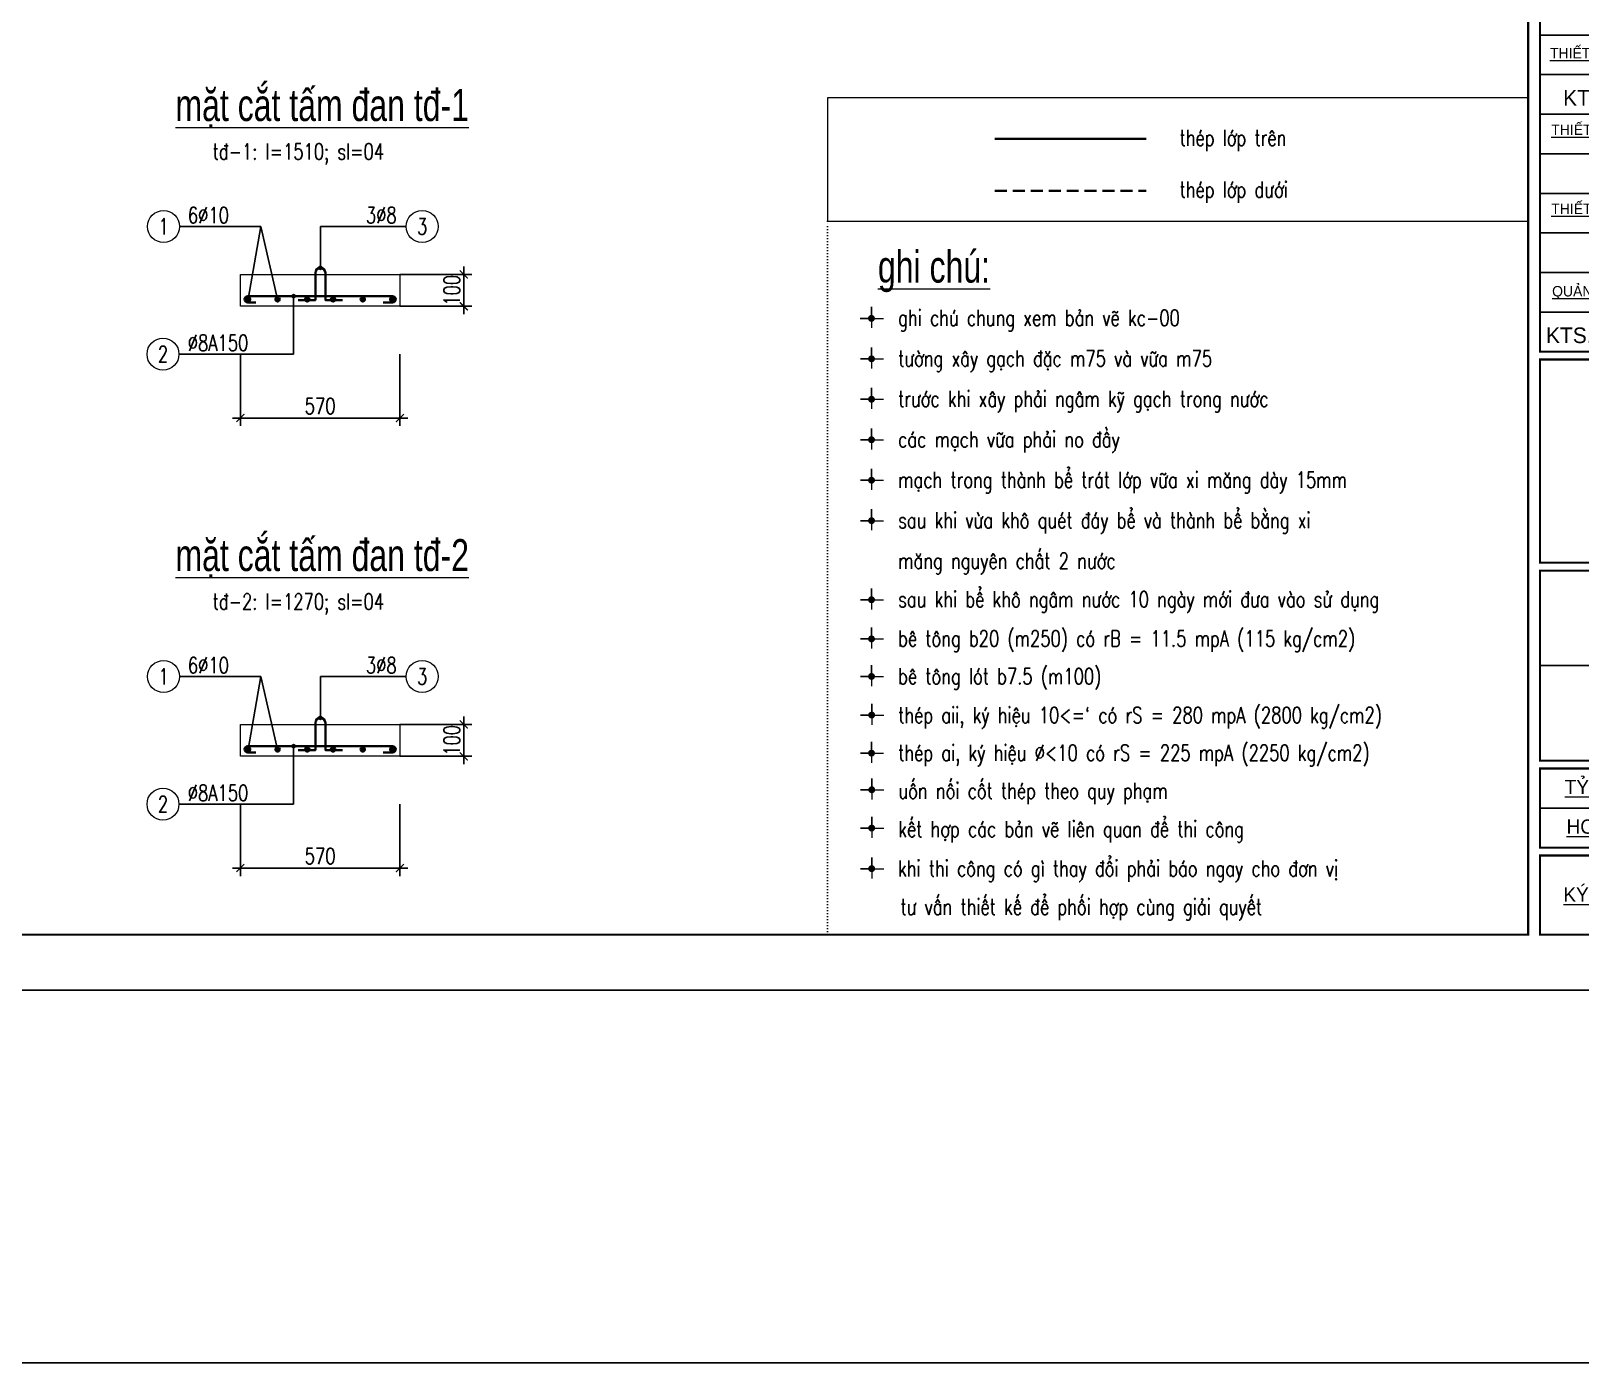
# Model space of a CAD drawing. Extents: x -1855204 to -1466800, y -1308584 to -996495.
# Drawn here: x -1583059 to -1563646, y -1090474 to -1073784 of the extents above; entities that cross this region are included whole.
import ezdxf
from ezdxf.enums import TextEntityAlignment as Align

# ---------------------------------------------------------------- set-up
doc = ezdxf.new("R2010")
doc.units = 0
doc.header["$LTSCALE"] = 150
doc.header["$PDMODE"] = 35
doc.linetypes.add('DASHED2', pattern=[0.375, 0.25, -0.125])
doc.linetypes.add('DOT', pattern=[0.25, 0, -0.25])
doc.layers.get('Defpoints').update_dxf_attribs({"lineweight": 18})
for name, color, linetype, lineweight in [('05.Text', 253, 'Continuous', 18), ('11.Khung bo', 32, 'Continuous', 50), ('12.Khung', 36, 'Continuous', 25), ('KCVN-THAY', 7, 'Continuous', 25), ('LS-DIM', 251, 'Continuous', 13), ('LS-TEXT', 60, 'Continuous', 20), ('LS-THAY', 7, 'Continuous', 20), ('LS-THEP', 3, 'Continuous', 35)]:
    doc.layers.add(name, color=color, linetype=linetype, lineweight=lineweight)
doc.layers.add('DIM', color=1, linetype='Continuous')
doc.styles.add('KCVN-LEADER', font='vnromadi.shx', dxfattribs={"width": 0.7, "height": 4})
doc.styles.add('romans.shx', font='romans.shx', dxfattribs={"width": 0.75, "bigfont": 'vns.shx'})
doc.styles.add('VnAvantH', font='')
doc.styles.add('vnsimpli', font='vnsimli.shx', dxfattribs={"width": 0.75})
doc.styles.get('VnAvantH').set_extended_font_data('.VnAvantH')
doc.dimstyles.new('D25', dxfattribs={"dimscale": 0, "dimtxt": 200, "dimasz": 100, "dimexe": 100, "dimexo": 0, "dimgap": 50, "dimtad": 1, "dimdec": 0, "dimlfac": 0.25, "dimdsep": 46, "dimtxsty": 'vnsimpli', "dimblk1": 'ARCHTICK', "dimblk2": 'ARCHTICK', "dimsah": 1, "dimcen": 0, "dimdle": 100, "dimclrd": 256, "dimclre": 256, "dimclrt": 60, "dimadec": 0, "dimazin": 0, "dimtfac": 0.004, "dimtdec": 0, "dimtix": 1, "dimtmove": 2, "dimatfit": 3, "dimldrblk": 'ARCHTICK', "dimfxl": 1, "dimtolj": 1, "dimarcsym": 0})
doc.dimstyles.new('LS.GHI CHU', dxfattribs={"dimtxt": 200, "dimasz": 120, "dimexe": 120, "dimexo": 120, "dimgap": 80, "dimtad": 1, "dimdec": 0, "dimzin": 0, "dimdsep": 46, "dimtxsty": 'romans.shx', "dimblk": 'ARCHTICK', "dimcen": 0.09, "dimdle": 120, "dimclrd": 256, "dimclre": 8, "dimclrt": 7, "dimadec": 0, "dimazin": 0, "dimtfac": 1, "dimtdec": 0, "dimtofl": 0, "dimtmove": 0, "dimatfit": 3, "dimldrblk": 'ARCHTICK', "dimfxl": 1, "dimtolj": 1, "dimtzin": 0, "dimarcsym": 0})

# ---------------------------------------------------------------- blocks, each defined once
blk = doc.blocks.new('*U4')
at = {"layer": 'KCVN-THAY', "color": 140}
blk.add_lwpolyline([(214871.76, 86966.68), (215381.8, 86966.68), (215381.8, 86579.68), (214871.76, 86579.68)], close=True, dxfattribs=at)
blk = doc.blocks.new('100')
at = {"layer": '11.Khung bo', "const_width": 26.7}
for points in [[(1860913, -945240), (1860913, -916940), (1896063, -916940), (1896063, -945240)], [(1896213, -937871), (1901213, -937871), (1901213, -930871), (1896213, -930871)], [(1896213, -940540), (1901213, -940540), (1901213, -937971), (1896213, -937971)], [(1896213, -943040), (1901213, -943040), (1901213, -940640), (1896213, -940640)], [(1896213, -944140), (1901213, -944140), (1901213, -943140), (1896213, -943140)], [(1896213, -945240), (1901213, -945240), (1901213, -944240), (1896213, -944240)]]:
    blk.add_lwpolyline(points, close=True, dxfattribs=at)
at = {"layer": '12.Khung'}
for p, q in [((1896213, -933871), (1901213, -933871)), ((1896213, -934371), (1899399, -934371)), ((1896213, -934871), (1901213, -934871)), ((1896213, -935371), (1899399, -935371)), ((1896213, -935871), (1901213, -935871)), ((1896213, -936371), (1899399, -936371)), ((1896213, -936871), (1901213, -936871)), ((1896213, -937371), (1899399, -937371)), ((1901213, -941840), (1896213, -941840)), ((1901213, -943640), (1896213, -943640))]:
    blk.add_line(p, q, dxfattribs=at)
at = {"layer": '12.Khung', "color": 1}
blk.add_lwpolyline([(1901579, -945940), (1901579, -916240), (1859580, -916240), (1859580, -945940)], close=True, dxfattribs=at)
at = {"layer": '05.Text', "style": 'VnAvantH'}
for s, height, p in [('%%UthiÕt kÕ:', 132, (1896339, -934166)), ('%%UthiÕt kÕ:', 132, (1896355, -935133)), ('%%UthiÕt kÕ:', 132, (1896355, -936133)), ('%%Uqu¶n lý kü thuËt:', 132, (1896366, -937174)), ('%%Utû lÖ:', 180, (1896525, -943464)), ('%%Uhoµn thµnh: 11/2019', 180, (1896548, -943964)), ('%%Uký hiÖu b¶n vÏ :', 180, (1896508, -944823))]:
    blk.add_text(s, height=height, dxfattribs=at).set_placement(p)
for s, p in [('KTS.lª ®øc c\xadêng', (1899215, -934764)), ('KTS.lª thÕ trinh', (1898687, -937764))]:
    blk.add_text(s, height=198, dxfattribs=at).set_placement(p, align=Align.RIGHT)
blk = doc.blocks.new('_ArchTick')
at = {"layer": 'DIM', "color": 0, "const_width": 0.15}
blk.add_lwpolyline([(-0.5, -0.5), (0.5, 0.5)], dxfattribs=at)
blk = doc.blocks.new('THEP DAM')
at = {"layer": 'LS-THEP'}
for p, q in [((-0.6, 0), (0.6, 0)), ((-0.42, 0.42), (0.42, -0.42)), ((-0.42, -0.42), (0.42, 0.42)), ((0, 0.6), (0, -0.6))]:
    blk.add_line(p, q, dxfattribs=at)
blk.add_circle((0, 0), 0.6, dxfattribs=at)
blk = doc.blocks.new('n')
at = {"layer": 'LS-TEXT', "linetype": 'Continuous'}
for p, q in [((-27, 0), (-175, 0)), ((-175, 0), (188, 0)), ((0, 0), (0, 178)), ((0, 178), (0, -151))]:
    blk.add_line(p, q, dxfattribs=at)
at = {"layer": 'LS-TEXT', "linetype": 'Continuous', "const_width": 54}
blk.add_lwpolyline([(-27, 0, 1), (27, 0, 1)], format="xyb", close=True, dxfattribs=at)
blk = doc.blocks.new('ghi chu be ngam1')
at = {"layer": 'LS-THAY', "linetype": 'DOT'}
blk.add_lwpolyline([(40392, -1089428), (49171, -1089428), (49171, -1098366), (40392, -1098366)], close=True, dxfattribs=at)
at = {"layer": 'LS-THAY', "xscale": 0.8000000000465661, "yscale": 0.7999999998137355, "zscale": 0.8}
for p in [(40941, -1090644), (40942, -1091151), (40942, -1091658), (40942, -1092165), (40942, -1092672), (40942, -1093179), (40942, -1094170), (40942, -1094661), (40942, -1095131), (40944, -1095615), (40942, -1096092), (40945, -1096551), (40944, -1097031), (40944, -1097540)]:
    blk.add_blockref('n', p, dxfattribs=at)
at = {"layer": 'LS-TEXT', "width": 0.75}
for s, height, style, p in [('%%Ughi chó:', 400, 'KCVN-LEADER', (41022, -1090196)), ('   ghi chó chung xem b¶n vÏ kc-00', 200, 'vnsimpli', (40941, -1090738)), ('   t\xadêng x©y g¹ch ®Æc m75 vµ v÷a m75', 200, 'vnsimpli', (40941, -1091246)), ('   tr\xadíc khi x©y ph¶i ng©m kü g¹ch trong n\xadíc', 200, 'vnsimpli', (40941, -1091753)), ('   c¸c m¹ch v÷a ph¶i no ®Çy', 200, 'vnsimpli', (40941, -1092260)), ('   m¹ch trong thµnh bÓ tr¸t líp v÷a xi m¨ng dµy 15mm', 200, 'vnsimpli', (40941, -1092767)), ('   sau khi võa kh« quÐt ®¸y bÓ vµ thµnh bÓ b»ng xi', 200, 'vnsimpli', (40941, -1093274)), ('   m¨ng nguyªn chÊt 2 n\xadíc', 200, 'vnsimpli', (40941, -1093781)), ('   sau khi bÓ kh« ng©m n\xadíc 10 ngµy míi ®\xada vµo sö dông', 200, 'vnsimpli', (40941, -1094264)), ('   bª t«ng b20 (m250) cã rB = 11.5 mpA (115 kg/cm2)', 200, 'vnsimpli', (40941, -1094756)), ('   bª t«ng lãt b7.5 (m100)', 200, 'vnsimpli', (40941, -1095229)), ('   thÐp aii, ký hiÖu 10<=` cã rS = 280 mpA (2800 kg/cm2)', 200, 'vnsimpli', (40942, -1095715)), ('   thÐp ai, ký hiÖu %%C<10 cã rS = 225 mpA (2250 kg/cm2)', 200, 'vnsimpli', (40942, -1096188)), ('   uèn nèi cèt thÐp theo quy ph¹m', 200, 'vnsimpli', (40944, -1096663)), ('   kÕt hîp c¸c b¶n vÏ liªn quan ®Ó thi c«ng', 200, 'vnsimpli', (40942, -1097143)), ('   khi thi c«ng cã g× thay ®æi ph¶i b¸o ngay cho ®¬n vÞ', 200, 'vnsimpli', (40939, -1097636)), ('t\xad vÊn thiÕt kÕ ®Ó phèi hîp cïng gi¶i quyÕt', 200, 'vnsimpli', (41305, -1098118))]:
    blk.add_text(s, height=height, dxfattribs=dict(at, style=style)).set_placement(p)
blk = doc.blocks.new('*D1773')
at = {"layer": 'Defpoints', "color": 0, "transparency": 16777216}
for p in [(-1578435, -1076833), (-1577635, -1076833), (-1578435, -1077233)]:
    blk.add_point(p, dxfattribs=at)
at = {"layer": 'LS-DIM', "lineweight": -2, "transparency": 16777216}
for p, q in [((-1578435, -1076833), (-1577535, -1076833)), ((-1577635, -1076833), (-1577635, -1076733)), ((-1577635, -1077233), (-1577635, -1076833)), ((-1578435, -1077233), (-1577535, -1077233)), ((-1577635, -1077233), (-1577635, -1077333))]:
    blk.add_line(p, q, dxfattribs=at)
at = {"layer": 'LS-DIM', "lineweight": -2, "transparency": 16777216, "xscale": 100, "yscale": 100, "zscale": 100}
for p, rotation in [((-1577635, -1076833), 270), ((-1577635, -1077233), 90)]:
    blk.add_blockref('_ArchTick', p, dxfattribs=dict(at, rotation=rotation))
at = {"layer": 'LS-DIM', "color": 60, "transparency": 16777216, "insert": (-1577785, -1077033), "char_height": 200, "attachment_point": 5, "rotation": 90, "style": 'vnsimpli'}
blk.add_mtext('\\A1;100', dxfattribs=at)
blk = doc.blocks.new('*D1774')
at = {"layer": 'Defpoints', "color": 0, "transparency": 16777216}
for p in [(-1580435, -1077833), (-1578435, -1077833), (-1578435, -1078633)]:
    blk.add_point(p, dxfattribs=at)
at = {"layer": 'LS-DIM', "lineweight": -2, "transparency": 16777216}
for p, q in [((-1580435, -1077833), (-1580435, -1078733)), ((-1578435, -1077833), (-1578435, -1078733)), ((-1580535, -1078633), (-1578335, -1078633))]:
    blk.add_line(p, q, dxfattribs=at)
at = {"layer": 'LS-DIM', "lineweight": -2, "transparency": 16777216, "xscale": 100, "yscale": 100, "zscale": 100, "rotation": 180}
blk.add_blockref('_ArchTick', (-1580435, -1078633), dxfattribs=at)
at = {"layer": 'LS-DIM', "lineweight": -2, "transparency": 16777216, "xscale": 100, "yscale": 100, "zscale": 100}
blk.add_blockref('_ArchTick', (-1578435, -1078633), dxfattribs=at)
at = {"layer": 'LS-DIM', "color": 60, "transparency": 16777216, "insert": (-1579435, -1078483), "char_height": 200, "attachment_point": 5, "style": 'vnsimpli'}
blk.add_mtext('\\A1;570', dxfattribs=at)
blk = doc.blocks.new('*D1775')
at = {"layer": 'Defpoints', "color": 0, "transparency": 16777216}
for p in [(-1578435, -1082472), (-1577635, -1082472), (-1578435, -1082872)]:
    blk.add_point(p, dxfattribs=at)
at = {"layer": 'LS-DIM', "lineweight": -2, "transparency": 16777216}
for p, q in [((-1578435, -1082472), (-1577535, -1082472)), ((-1577635, -1082472), (-1577635, -1082372)), ((-1577635, -1082872), (-1577635, -1082472)), ((-1578435, -1082872), (-1577535, -1082872)), ((-1577635, -1082872), (-1577635, -1082972))]:
    blk.add_line(p, q, dxfattribs=at)
at = {"layer": 'LS-DIM', "lineweight": -2, "transparency": 16777216, "xscale": 100, "yscale": 100, "zscale": 100}
for p, rotation in [((-1577635, -1082472), 270), ((-1577635, -1082872), 90)]:
    blk.add_blockref('_ArchTick', p, dxfattribs=dict(at, rotation=rotation))
at = {"layer": 'LS-DIM', "color": 60, "transparency": 16777216, "insert": (-1577785, -1082672), "char_height": 200, "attachment_point": 5, "rotation": 90, "style": 'vnsimpli'}
blk.add_mtext('\\A1;100', dxfattribs=at)
blk = doc.blocks.new('*D1776')
at = {"layer": 'Defpoints', "color": 0, "transparency": 16777216}
for p in [(-1580435, -1083472), (-1578435, -1083472), (-1578435, -1084272)]:
    blk.add_point(p, dxfattribs=at)
at = {"layer": 'LS-DIM', "lineweight": -2, "transparency": 16777216}
for p, q in [((-1580435, -1083472), (-1580435, -1084372)), ((-1578435, -1083472), (-1578435, -1084372)), ((-1580535, -1084272), (-1578335, -1084272))]:
    blk.add_line(p, q, dxfattribs=at)
at = {"layer": 'LS-DIM', "lineweight": -2, "transparency": 16777216, "xscale": 100, "yscale": 100, "zscale": 100, "rotation": 180}
blk.add_blockref('_ArchTick', (-1580435, -1084272), dxfattribs=at)
at = {"layer": 'LS-DIM', "lineweight": -2, "transparency": 16777216, "xscale": 100, "yscale": 100, "zscale": 100}
blk.add_blockref('_ArchTick', (-1578435, -1084272), dxfattribs=at)
at = {"layer": 'LS-DIM', "color": 60, "transparency": 16777216, "insert": (-1579435, -1084122), "char_height": 200, "attachment_point": 5, "style": 'vnsimpli'}
blk.add_mtext('\\A1;570', dxfattribs=at)
blk = doc.blocks.new('THEP BE PHOT NUOC')
at = {"layer": 'LS-THAY'}
blk.add_lwpolyline([(-437834, -797065), (-429055, -797065), (-429055, -795518), (-437834, -795518)], close=True, dxfattribs=at)
at = {"layer": 'LS-THEP'}
blk.add_line((-435738, -796033), (-433841, -796033), dxfattribs=at)
at = {"layer": 'LS-THEP', "linetype": 'DASHED2', "ltscale": 4}
blk.add_line((-435738, -796682), (-433841, -796682), dxfattribs=at)
at = {"layer": 'LS-TEXT', "color": 60, "style": 'vnsimpli', "width": 0.75}
for s, p in [('thÐp líp trªn', (-433422, -796119)), ('thÐp líp d\xadíi', (-433422, -796768))]:
    blk.add_text(s, height=200, dxfattribs=at).set_placement(p)

msp = doc.modelspace()

# ---------------------------------------------------------------- linework, layer by layer
at = {"layer": 'LS-THAY'}
for points in [[(-1580435, -1077232.9), (-1580435, -1076832.9), (-1578435, -1076832.9), (-1578435, -1077232.9)], [(-1580435, -1082871.8), (-1580435, -1082471.8), (-1578435, -1082471.8), (-1578435, -1082871.8)]]:
    msp.add_lwpolyline(points, close=True, dxfattribs=at)
for centre in [(-1581397.5, -1076232.9), (-1578156.2, -1076232.9), (-1581404.8, -1077832.9), (-1581397.5, -1081871.8), (-1578156.2, -1081871.8), (-1581404.8, -1083471.8)]:
    msp.add_circle(centre, 200, dxfattribs=at)
at = {"layer": 'LS-THEP'}
for points in [[(-1579154.3, -1077156), (-1579369.5, -1077156), (-1579369.5, -1076814.1, 1), (-1579494.7, -1076814.1), (-1579494.7, -1077156), (-1579709.9, -1077156)], [(-1580240.9, -1077184.2), (-1580343.4, -1077184.2, -1), (-1580343.4, -1077106.1), (-1578526.8, -1077106.1, -1), (-1578526.8, -1077184.2), (-1578645.2, -1077184.2)], [(-1579154.3, -1082794.9), (-1579369.5, -1082794.9), (-1579369.5, -1082453, 1), (-1579494.7, -1082453), (-1579494.7, -1082794.9), (-1579709.9, -1082794.9)], [(-1580240.9, -1082823.1), (-1580343.4, -1082823.1, -1), (-1580343.4, -1082745), (-1578526.8, -1082745, -1), (-1578526.8, -1082823.1), (-1578645.2, -1082823.1)]]:
    msp.add_lwpolyline(points, format="xyb", dxfattribs=at)

# ---------------------------------------------------------------- block references
at = {"layer": '05.Text', "xscale": 0.991454545641318, "yscale": 0.991454545641318, "zscale": 0.9914545456793755}
msp.add_blockref('100', (-3444155.9, -147944.3), dxfattribs=at)
at = {"layer": 'Defpoints', "xscale": 100, "yscale": 100, "zscale": 100}
msp.add_blockref('*U4', (-23091934.6, -9748442.1), dxfattribs=at)
at = {"layer": 'LS-DIM'}
for name, p in [('THEP BE PHOT NUOC', (-1135241, -279103.3)), ('ghi chu be ngam1', (-1613466.8, 13259.6))]:
    msp.add_blockref(name, p, dxfattribs=at)
at = {"layer": 'LS-THEP', "yscale": 45.25252525368705, "rotation": 180}
for p, xscale, zscale in [((-1580338.1, -1077146), 45.25252525368705, 45.25252525368705), ((-1579969.1, -1077146), 45.25252525368705, 45.25252525368705), ((-1579596.1, -1077146), 45.25252525368705, 45.25252525368705), ((-1579273.8, -1077146), -45.25252525368705, 45.25252525372532), ((-1578900.8, -1077146), -45.25252525368705, 45.25252525372532), ((-1578531.8, -1077146), -45.25252525368705, 45.25252525372532), ((-1580338.1, -1082784.8), 45.25252525368705, 45.25252525368705), ((-1579969.1, -1082784.8), 45.25252525368705, 45.25252525368705), ((-1579596.1, -1082784.8), 45.25252525368705, 45.25252525368705), ((-1579273.8, -1082784.8), -45.25252525368705, 45.25252525372532), ((-1578900.8, -1082784.8), -45.25252525368705, 45.25252525372532), ((-1578531.8, -1082784.8), -45.25252525368705, 45.25252525372532)]:
    msp.add_blockref('THEP DAM', p, dxfattribs=dict(at, xscale=xscale, zscale=zscale))

# ---------------------------------------------------------------- texts
at = {"layer": 'LS-TEXT', "width": 0.75}
for s, height, style, p in [('%%UmÆt c¾t tÊm ®an t®-1', 400, 'KCVN-LEADER', (-1579409.1, -1074911.9)), ('6`10', 200, 'vnsimpli', (-1580836, -1076191.8)), ('3%%C8', 200, 'vnsimpli', (-1578668.4, -1076191.8)), ('%%C8A150', 200, 'vnsimpli', (-1580714, -1077791.6)), ('%%UmÆt c¾t tÊm ®an t®-2', 400, 'KCVN-LEADER', (-1579409.1, -1080550.8)), ('6`10', 200, 'vnsimpli', (-1580836, -1081830.7)), ('3%%C8', 200, 'vnsimpli', (-1578668.4, -1081830.7)), ('%%C8A150', 200, 'vnsimpli', (-1580714, -1083430.5))]:
    msp.add_text(s, height=height, dxfattribs=dict(at, style=style)).set_placement(p, align=Align.CENTER)
at = {"layer": 'LS-TEXT', "style": 'vnsimpli', "width": 0.75}
for s, p in [('t®-1: l=1510; sl=04', (-1580780.9, -1075394.2)), ('t®-2: l=1270; sl=04', (-1580780.9, -1081033.1))]:
    msp.add_text(s, height=200, dxfattribs=at).set_placement(p)
for tag, p in [('1', (-1581397.5, -1076232.9)), ('3', (-1578156.2, -1076232.9)), ('2', (-1581404.8, -1077832.9)), ('1', (-1581397.5, -1081871.8)), ('3', (-1578156.2, -1081871.8)), ('2', (-1581404.8, -1083471.8))]:
    msp.add_attdef(tag, text='2', height=200, dxfattribs=at).set_placement(p, align=Align.MIDDLE)

# ---------------------------------------------------------------- dimensions: what is measured, and where the dimension line sits
at = {"layer": 'LS-DIM'}
for base, p1, p2, picture, middle in [((-1577635, -1076832.9), (-1578435, -1077232.9), (-1578435, -1076832.9), '*D1773', (-1577785, -1077032.9)), ((-1577635, -1082471.8), (-1578435, -1082871.8), (-1578435, -1082471.8), '*D1775', (-1577785, -1082671.8))]:
    dim = msp.add_linear_dim(base=base, p1=p1, p2=p2, angle=90, dimstyle='D25', override={"dimscale": 1}, dxfattribs=at)
    dim.commit()
    dim.dimension.update_dxf_attribs({"geometry": picture, "text_midpoint": middle})
for base, p1, p2, picture, middle in [((-1578435, -1078632.9), (-1580435, -1077832.9), (-1578435, -1077832.9), '*D1774', (-1579435, -1078482.9)), ((-1578435, -1084271.8), (-1580435, -1083471.8), (-1578435, -1083471.8), '*D1776', (-1579435, -1084121.8))]:
    dim = msp.add_linear_dim(base=base, p1=p1, p2=p2, text='570', dimstyle='D25', override={"dimscale": 1}, dxfattribs=at)
    dim.commit()
    dim.dimension.update_dxf_attribs({"geometry": picture, "text_midpoint": middle})

# ---------------------------------------------------------------- leaders
for points in [[(-1579969.1, -1077146), (-1580177.9, -1076232.9), (-1581197.5, -1076232.9)], [(-1580338.1, -1077146), (-1580177.9, -1076232.9), (-1581197.5, -1076232.9)], [(-1579432.1, -1076751.5), (-1579432.1, -1076232.9), (-1578356.2, -1076232.9)], [(-1579767.8, -1077106.1), (-1579767.8, -1077832.9), (-1581204.8, -1077832.9)], [(-1579969.1, -1082784.8), (-1580177.9, -1081871.8), (-1581197.5, -1081871.8)], [(-1580338.1, -1082784.8), (-1580177.9, -1081871.8), (-1581197.5, -1081871.8)], [(-1579432.1, -1082390.4), (-1579432.1, -1081871.8), (-1578356.2, -1081871.8)], [(-1579767.8, -1082745), (-1579767.8, -1083471.8), (-1581204.8, -1083471.8)]]:
    msp.add_leader(points, dimstyle='LS.GHI CHU', override={"dimscale": 50, "dimasz": 0.8, "dimtad": 0, "dimtxsty": 'vnsimpli', "dimldrblk": 'Origin'}, dxfattribs=at)

doc.saveas('drawing.dxf')
